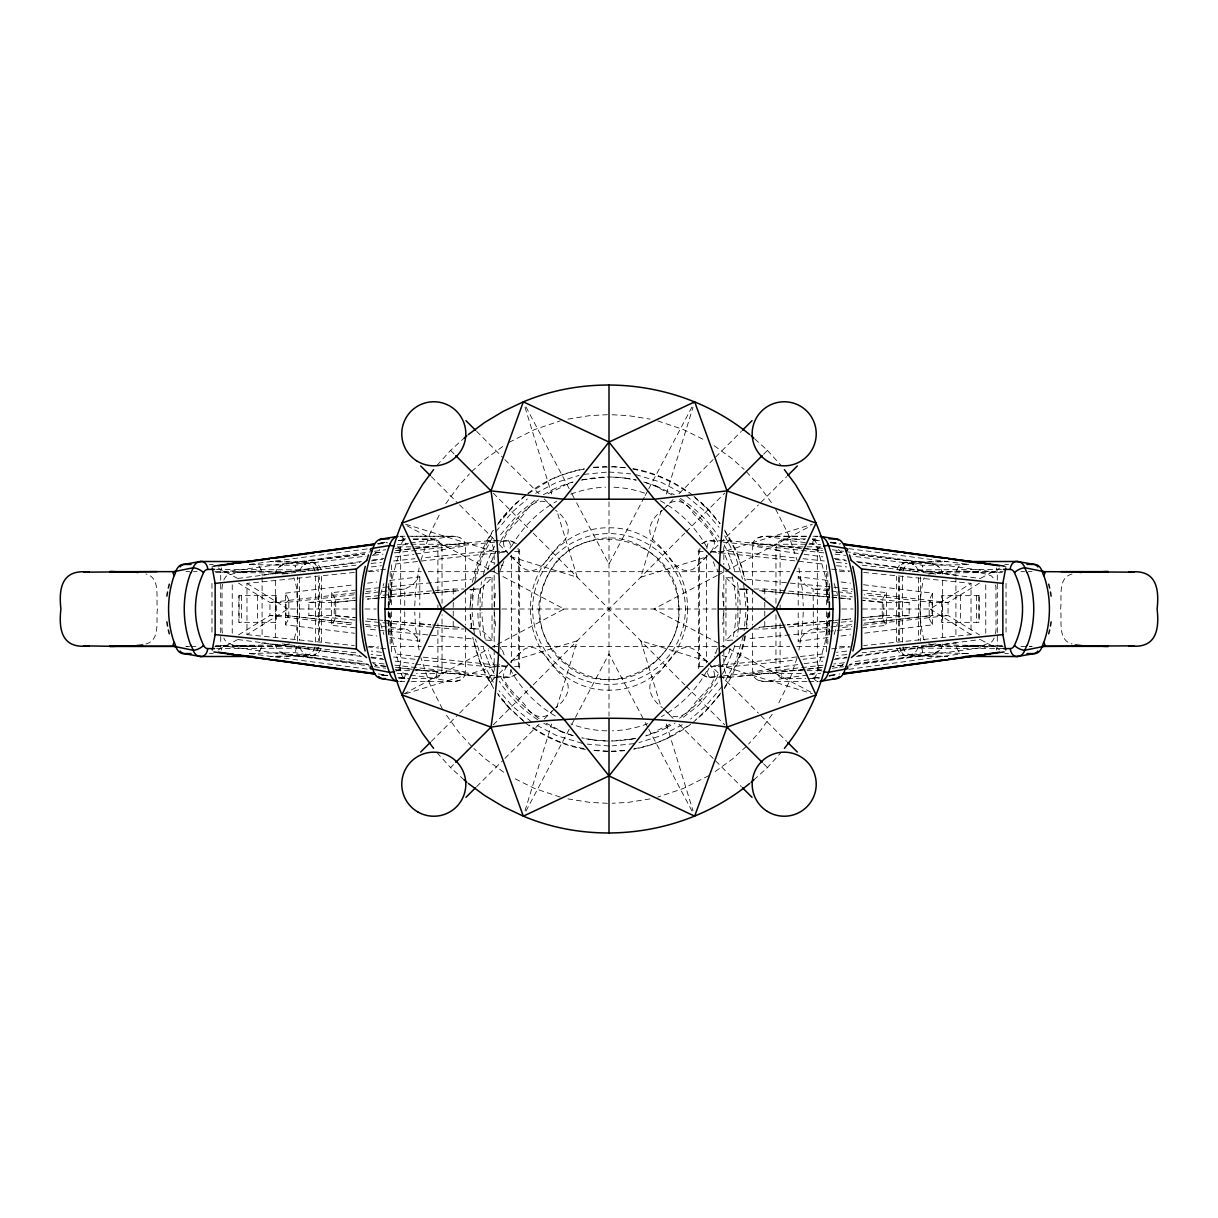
<?xml version="1.0" encoding="UTF-8"?>
<svg xmlns="http://www.w3.org/2000/svg" width="1218" height="1218" viewBox="0 0 1218 1218"><rect width="100%" height="100%" fill="white"/><g stroke="black" fill="none" stroke-linecap="round" stroke-linejoin="round"><path stroke-width="0.75" stroke-dasharray="5 3.75" d="M285.484 624.743L288.803 618.561L288.849 599.972L285.484 593.257L285.408 624.834L354.468 633.253M297.375 641.079L297.375 576.921M297.359 607.706L296.781 629.143L294.147 639.435A12.043 8.161 90 0 1 293.736 640.12M319.558 640.805L319.558 577.195M321.613 576.342L321.613 641.658M896.387 641.658L896.402 576.358M898.442 577.195L898.442 640.805M920.625 576.921L920.625 641.079M863.532 584.747L932.592 593.166L929.151 600.048L929.197 618.561L932.592 624.834L863.532 633.253M355.504 627.849A454.116 19.808 4.2 0 1 339.304 626.159L331.631 625.352A19.655 8.176 -36.4 0 0 332.392 624.408L335.757 617.587L335.711 599.88L332.407 593.592A19.655 8.191 36.3 0 0 331.646 592.648L339.289 591.841A454.116 19.808 -4.2 0 1 355.504 590.151M519.644 549.394L519.644 668.606M698.356 668.606L698.356 549.394M862.496 590.151A454.116 19.808 4.2 0 1 878.696 591.841L886.369 592.648A19.655 8.191 -36.3 0 0 885.577 593.592L882.289 599.88L882.243 617.526L885.593 624.408A19.655 8.176 36.4 0 0 886.384 625.352L878.711 626.159A454.116 19.808 -4.2 0 1 862.496 627.849M288.849 600.109L286.641 602.438L269.954 602.484L238.53 583.087M414.744 605.818L415.597 589.954L419.099 567.984M803.256 612.182L802.403 628.046L798.901 650.016M469.996 607.889L471.32 589.497M389.562 604.478L392.881 575.49L400.402 548.907A7.978 5.405 -90 0 1 405.35 544.263L409.096 544.248M828.438 613.507L825.119 642.48L817.659 668.926A7.993 5.42 -90 0 1 812.695 673.584L808.95 673.6M275.359 574.059C275.77 567.695 282.378 563.782 288.224 563.432L307.667 563.432A466.707 24.147 -5 0 1 365.887 556.169M388.968 634.928L388.968 583.072M470.468 605.102L470.787 598.617M471.99 609L473.878 587.259M745.858 612.365L744.122 630.741M829.032 634.928L829.032 583.072M942.641 644.048C942.321 649.94 935.744 654.294 929.913 654.553L849.54 664.373M747.197 619.536L747.563 606.488L746.071 588.446M929.167 617.815L931.42 615.562L948.046 615.516L979.47 634.913M335.742 600.779L334.234 602.423L334.234 615.577L335.742 617.282M478.141 599.393L478.704 593.425M882.258 617.282L883.766 615.577L883.766 602.423L882.258 600.779M746.649 628.716L748.096 606.503L746.695 589.695M295.517 651.569L296.72 645.54M922.422 566.751L922.589 565.791M222.589 584.305L222.194 586.589A37.21 25.228 90 0 0 222.057 587.685L222.011 630.01A37.895 25.685 -90 0 0 222.178 631.411L222.559 633.68M995.441 633.68L995.822 631.411A37.895 25.685 90 0 0 995.989 630.01L995.943 587.685A37.21 25.228 -90 0 0 995.806 586.589L995.41 584.305M436.151 676.751L437.429 670.676L414.744 670.676M436.044 677.299L435.892 678.061M472.493 582.204C475.812 563.858 482.861 546.212 492.955 530.53M745.462 636.024C742.066 654.782 734.652 672.701 724.329 688.672M474.624 582.265L482.419 556.565L493.275 535.722M743.376 635.735L735.581 661.435L724.725 682.278M420.91 560.25L429.512 534.656L440.794 511.895M797.09 657.75L788.488 683.344L777.206 706.105M380.579 594.445L383.853 583.529M834.147 634.471L837.421 623.555M525.004 810.731L551.693 723.934M556.702 707.658L577.271 640.759L510.403 661.404M661.298 510.342L640.729 577.241L707.597 556.596M666.307 494.066L692.996 407.269M321.141 648.57L318.294 653.32L313.133 655.71L270.183 656.38L311.458 655.726A7.887 5.527 -90 0 0 317.868 647.991A2.588 1.751 90 0 0 319.146 647.032M896.859 569.43L899.706 564.68L904.867 562.29L947.711 561.62L906.542 562.274A7.887 5.527 -90 0 0 900.132 570.009A2.588 1.751 90 0 0 898.854 570.968M502.943 565.061L502.745 565.594A10.673 0.883 20.2 0 0 501.009 565.015M491.037 561.254L490.793 561.909A10.673 0.883 20.2 0 1 496.426 563.416M223.853 579.966L224.142 579.296A12.119 8.222 -90 0 1 226.441 576.023C245.747 568.41 269.163 571.014 289.427 574.135M994.177 638.019L993.553 639.298A12.013 8.145 -90 0 1 991.589 641.932L983.611 645.281L961.063 646.332M644.322 497.203L609 564.117L575.444 500.537M645.205 495.528L647.854 490.504M648.737 488.829L693.788 403.523M525.978 811.127L571.029 725.821M571.912 724.147L574.561 719.122M575.444 717.463L609 653.883L644.322 720.797M706.562 671.438C695.98 690.21 680.299 706.196 661.404 716.641M511.636 546.227C522.248 527.592 537.823 511.697 556.641 501.329M717.478 676.827C708.023 693.118 695.052 707.369 679.598 718.163M500.735 540.807C510.22 524.638 523.131 510.479 538.508 499.761M724.573 687.348L729.125 679.903M489.027 537.838L493.625 530.363M445.758 503.75L458.821 485.754L469.432 473.924M772.242 714.25L759.179 732.246L748.568 744.076M389.943 580.423L419.799 576.784L412.278 585.325L404.787 589.025L404.726 609.944M828.057 637.577L798.201 641.216L804.261 633.954L810.777 629.523L829.336 628.975M496.046 531.505L512.108 512.108L527.379 498.954M721.954 686.495L705.892 705.892L690.621 719.046M692.113 723.157L704.095 712.987L720.28 694.351M497.964 523.344L514.285 504.648L526.374 494.462M720.614 693.088L710.87 705.374L695.798 719.823M497.614 524.608L514.788 504.77L526.831 494.63M717.676 682.917L698.69 705.252L680.695 719.381M500.522 534.809L519.66 512.413L537.823 498.269M507.327 665.957C494.554 681.258 518.685 695.234 526.298 706.897C532.099 716.565 544.553 721.147 551.952 711.114M710.673 552.043C723.446 536.742 699.315 522.766 691.702 511.103C685.901 501.435 673.447 496.853 666.048 506.886M506.749 512.413L500.004 520.497M485.708 577.971L492.042 577.423L487.276 582.524A13.124 2.649 -46.6 0 1 479.999 588.781M732.292 640.029L725.958 640.577L730.83 635.37A13.124 2.634 -46.5 0 1 737.956 629.295M437.018 465.337L450.569 450.401L464.165 438.099M753.835 779.901L767.431 767.599L780.982 752.663M510.509 662.348L522.309 650.899A100.576 69.487 53.1 0 1 524.867 648.874C541.157 641.125 550.734 666.155 561.3 674.802C574.424 685.049 566.735 699.969 555.545 707.719M707.491 555.652L695.691 567.101A100.576 69.487 53.1 0 1 693.133 569.126C676.843 576.875 667.266 551.845 656.7 543.198C643.576 532.951 651.265 518.031 662.455 510.281M431.37 741.336L457.131 715.575M459.597 713.109L497.766 674.955M499.076 673.63L509.626 663.094M510.936 661.77L520.588 652.391M663.353 509.368L673.767 498.938M678.974 493.732L713.109 459.597M715.575 457.131L741.336 431.37M464.165 779.901L450.569 767.599L454.481 763.686M493.26 724.877L531.931 686.16M533.271 684.821L684.729 533.179M686.069 531.84L724.74 493.123M763.519 454.314L767.431 450.401L753.835 438.099M476.664 786.63L502.425 760.869M504.891 758.403L539.026 724.268M544.233 719.062L554.647 708.632M707.064 556.23L697.412 565.609M708.374 554.906L718.924 544.37M720.234 543.045L758.403 504.891M760.869 502.425L786.63 476.664M471.625 471.625L485.754 458.821L503.75 445.758M746.375 746.375L732.246 759.179L714.25 772.242M372.434 555.621L379.742 549.562M839.72 667.22L845.566 662.379M278.45 567.603L281.967 565.137L288.224 563.432M939.55 650.397L931.998 654.249M690.728 724.223C674.041 736.86 654.294 745.477 633.695 749.192M527.775 493.397C544.355 480.927 563.949 472.493 584.351 468.808M528.231 493.579L549.09 480.76M701.614 543.593L707.962 540.792L729.871 540.807A503.826 26.065 5 0 1 822.866 550.612M516.386 674.407L510.037 677.208L488.129 677.193A503.826 26.065 5 0 1 395.134 667.388M687.5 726.156L669.58 736.905M535.722 493.275L556.565 482.419L579.007 475.431M682.278 724.725L661.435 735.581L638.993 742.569M354.316 572.43L246.98 583.376L246.98 634.624L287.935 609L355.549 609M862.451 609L930.065 609L971.02 583.376L971.02 634.624L863.684 645.57M238.53 634.913L269.954 615.516L286.58 615.562L288.833 617.815M979.47 583.087L948.046 602.484L931.42 602.438L929.167 600.322M509.124 442.362L534.656 429.512L560.25 420.91M708.876 775.638L683.344 788.488L657.75 797.09M670.067 724.238L654.751 731.683M547.978 493.716L563.934 486.043M666.474 727.618L675.168 722.929M218.068 649.986L237.343 639.739M543.395 494.736L552.165 490.078M980.657 578.261L999.932 568.014M403.615 694.016L488.875 648.844M490.549 647.961L495.559 645.312M497.233 644.429L564.117 609L500.583 575.353M717.417 575.353L653.883 609L720.767 644.429M719.092 574.47L724.101 571.805M725.776 570.922L811.036 525.75M806.057 536.301L766.472 536.301C760.702 535.555 753.166 538.904 752.739 544.248L807.032 544.248M412.232 678.609L435.739 678.609L451.436 681.532C456.902 682.141 464.347 679.811 465.276 673.6L416.556 673.6M145.916 644.002C160.867 640.135 155.782 620.038 157.396 608.985C155.797 597.931 160.913 577.834 145.962 573.967M1072.038 573.967C1057.087 577.834 1062.203 597.931 1060.604 608.985C1062.218 620.038 1057.133 640.135 1072.084 644.002M757.992 537.747L764.386 536.255L810.686 536.255M289.397 643.774L282.546 645.494L272.01 646.179L214.825 646.332M928.573 574.135C948.837 571.014 972.253 568.41 991.559 576.038A12.119 8.222 90 0 1 993.858 579.296L994.147 579.966M460.008 680.146L453.538 681.608L411.014 681.593M718.453 553.246L812.436 524.212M405.564 693.788L499.547 664.754M567.984 419.099L589.954 415.597L607.417 414.699M650.016 798.901L628.046 802.403L612.182 803.256M313.133 655.71L314.96 655.36M903.04 562.64L904.867 562.29M584.061 469.158L580.879 469.767A135.655 132.899 2.1 0 0 556.154 477.38A134.741 132.564 5.6 0 0 549.014 480.608M633.999 748.842L637.181 748.233A134.954 132.244 2.3 0 0 661.876 740.62A134.68 132.518 5.7 0 0 669.656 737.042M582.311 479.816L606.701 477.06M410.968 544.248L465.261 544.248C464.286 538.112 456.978 535.768 451.528 536.301L435.831 538.889L412.4 538.889M583.94 474.365L607.325 472.066M634.06 743.635L612.365 745.858M812.36 678.35L819.836 677.269M829.169 675.929L836.644 674.848M379.529 543.258L386.989 542.223M398.179 540.67L405.64 539.65M379.849 543.228L387.339 542.193M398.591 540.64L406.096 539.62A8.039 5.451 90 0 0 400.676 547.689L400.661 606.168M249.462 564.406L369.191 548.648M397.312 544.781L408.563 543.228M410.436 542.969L434.811 539.62A10.718 7.278 -90 0 1 442.027 550.384L442.043 603.321M221.661 650.092A8.039 5.451 90 0 1 220.717 645.51L220.702 572.49L372.541 551.571M374.413 551.312L385.664 549.76M395.043 548.465L400.661 547.689M361.442 561.498L262.083 575.185A10.718 7.278 -90 0 0 254.851 564.376M372.693 559.945L383.929 558.392M395.18 556.839L413.922 554.266M415.81 554.007L442.043 550.384M775.957 614.679L775.957 667.616L802.19 663.993M804.078 663.734L822.82 661.161M834.071 659.608L847.195 657.796M856.558 656.502L955.917 642.815A10.718 7.278 90 0 0 963.149 653.624L968.538 653.594M819.44 677.345L811.904 678.38A8.039 5.451 -90 0 0 817.324 670.311L822.957 669.535M832.336 668.24L843.587 666.688M845.459 666.429L997.298 645.51L997.298 572.49A8.039 5.451 -90 0 0 996.339 567.908M807.564 675.031L783.189 678.38A10.718 7.278 -90 0 1 775.973 667.616M809.437 674.772L820.688 673.219M848.809 669.352L963.149 653.594M828.864 676.051L836.401 675.016M629.706 739.296L611.375 740.94M377.23 543.822L386.624 542.543M378.25 544.065L387.644 542.786M830.356 675.214L839.75 673.935M829.504 675.716L835.137 674.955M237.891 578.459L360.102 562.381M371.383 560.889L382.665 559.412M835.335 658.588L846.617 657.111M857.898 655.619L980.109 639.541M293.02 562.807L364.7 554.068A503.826 26.065 -5 0 0 288.27 563.432M285.408 593.166L354.468 584.747M367.531 583.148L376.864 582.021M841.136 635.979L850.469 634.852M375.174 552.865L381.889 552.089M354.743 592.877L269.954 602.484L269.954 615.516L354.743 625.123M366.055 591.583L375.479 590.517M353.844 594.795L286.017 602.484L286.017 615.516L347.922 622.565M365.156 593.516L380.229 591.796M382.102 591.583L404.726 589.025L388.664 589.025M835.898 626.417L813.274 628.975L813.274 611.847M837.771 626.204L852.844 624.484M864.156 623.205L931.983 615.516L931.983 602.484L864.156 594.795M870.078 622.565L931.983 615.516M842.521 627.483L851.945 626.417M863.257 625.123L948.046 615.516L948.046 602.484L863.257 592.877M842.826 665.135L832.716 666.292M395.5 550.566L414.577 548.465M808.676 668.971L822.5 667.434M416.328 548.283L466.311 543.015M805.174 669.337L737.088 676.477M367.501 571.09L378.798 569.933M380.686 569.735L386.334 569.156M333.93 602.468L355.382 600.276A464.697 19.808 -4.1 0 0 333.686 602.484L308.854 602.484L308.854 615.516A513.783 21.909 4.1 0 0 354.895 620.084M884.07 615.532L862.618 617.724A464.697 19.808 -4.1 0 0 884.314 615.516L909.146 615.516L909.146 602.484A513.783 21.909 4.1 0 0 863.105 597.916M831.666 648.844L837.314 648.265M839.202 648.067L850.499 646.91M723.37 675.838L750.425 673.097A470.513 24.345 -5 0 0 823.124 665.195M702.664 674.498A10.673 9.165 89.9 0 0 709.729 677.193L721.665 676.005M379.635 597.901L367.349 599.089A464.697 19.808 -4.1 0 1 459.14 590.684L436.288 592.679M381.386 597.734L384.903 597.399M834.848 620.434L840.115 619.916M388.496 597.064L434.415 592.846M833.097 620.601L787.33 624.819A464.697 19.808 -4.1 0 0 836.644 620.266M593.653 467.666L613.172 466.844L626.326 467.91M624.408 750.334L611.497 751.201M785.458 624.986L758.875 627.331A464.697 19.808 -4.1 0 0 781.728 625.321M469.798 589.771L478.857 589.01M739.143 628.99L748.202 628.229M929.776 654.568L910.333 654.568L876.808 658.831A470.513 24.345 -5 0 1 853.102 661.709M593.547 467.286L606.564 466.403M611.512 751.582L624.514 750.714M928.451 573.115L1002.323 572.369M289.549 644.885L215.677 645.631M900.178 570.009L1001.607 569.415M317.822 647.991L214.657 648.585M968.63 564.589L922.696 565.319L906.542 562.274A10.444 6.394 -82.6 0 0 899.691 570.785M249.37 653.411L295.304 652.681L311.458 655.726A10.444 6.394 -82.6 0 0 318.309 647.215M720.051 540.792C739.296 538.326 721.909 540.822 723.842 550.673A513.829 26.035 4.9 0 1 795.887 557.951M1004.789 564.436L1008.489 564.421M209.511 653.579L213.211 653.564M497.949 677.208C478.369 680.999 496.442 676.02 494.158 667.327A513.829 26.035 4.9 0 1 422.113 660.049M399.9 536.255L405.457 536.255L402.047 536.301M407.314 536.255L453.614 536.255L460.008 537.747M818.1 536.255L812.543 536.255L815.953 536.301M411.943 536.301L451.528 536.301M402.351 538.889L405.701 538.889M805.6 538.889L782.169 538.889L766.472 536.301M812.299 538.889L815.649 538.889M413.267 539.62L434.811 539.62M775.957 603.321L775.957 550.384A10.718 7.278 90 0 1 783.189 539.574L804.733 539.62M808.904 544.248L812.65 544.248A7.978 5.405 -90 0 1 817.582 548.922L825.119 575.49L828.438 604.478M411.045 546.836L395.941 546.836A8.008 2.512 17.7 0 1 400.402 548.907M414.82 546.836L437.46 546.836M780.54 546.836L803.18 546.836M806.955 546.836L822.059 546.836A8.008 2.512 -17.7 0 0 817.598 548.907M499.776 551.419L494.188 551.419L494.188 564.634M501.633 551.419L507.206 551.419M514.635 551.419L519.873 551.419M698.127 551.419L703.365 551.419M710.794 551.419L716.367 551.419M718.224 551.419L723.812 551.419L723.812 564.634M942.641 574.059C942.23 567.695 935.622 563.782 929.776 563.432L910.333 563.432A466.707 24.147 5 0 0 852.113 556.169M848.809 548.648L968.538 564.406M211.962 566.294L214.855 566.294M1003.145 566.294L1006.038 566.294M216.393 569.415L317.822 570.009A2.588 1.751 -90 0 1 319.146 570.968M185.912 571.623L189.658 571.668M193.418 571.668L197.072 571.668M214.855 571.607L305.566 571.668M368.963 571.668L378.372 571.668M391.526 571.668L421.245 571.684M428.294 571.684L483.805 571.684M489.392 571.684L728.608 571.684M734.195 571.684L789.706 571.684M796.755 571.684L826.474 571.668M839.628 571.668L849.037 571.668M912.434 571.668L1003.145 571.607M1020.928 571.668L1024.582 571.668M1028.342 571.668L1032.088 571.623M365.537 596.896A513.783 21.909 -4.1 0 1 453.233 589.025L464.058 589.025M473.102 589.025L478.522 589.025A464.697 19.808 -4.1 0 0 468.793 589.847M744.898 589.025L739.478 589.025A464.697 19.808 4.1 0 1 749.207 589.847M753.942 589.025L764.767 589.025A513.783 21.909 4.1 0 1 852.463 596.896M829.336 589.025L813.213 589.025L835.898 591.583M909.146 602.484L884.329 602.484A464.697 19.808 4.1 0 0 862.649 600.276L884.07 602.468M364.943 609L376.21 609M501.831 609L716.169 609M841.79 609L853.057 609M308.854 615.516L333.671 615.516A464.697 19.808 4.1 0 0 355.351 617.724L333.93 615.532M388.664 628.975L407.223 629.523L413.739 633.954L419.799 641.216L389.943 637.577M365.537 621.104A513.783 21.909 4.1 0 0 453.233 628.975L464.058 628.975M473.102 628.975L478.522 628.975A464.697 19.808 4.1 0 1 468.793 628.153M744.898 628.975L739.478 628.975A464.697 19.808 -4.1 0 0 749.207 628.153M753.942 628.975L764.767 628.975A513.783 21.909 -4.1 0 0 852.463 621.104M1003.175 646.332L945.99 646.179L935.454 645.494L928.603 643.774M189.627 646.377L185.867 646.377L197.027 646.393M215.297 646.393L305.535 646.393M368.947 646.393L378.341 646.393M391.511 646.393L421.23 646.393M428.264 646.408L483.79 646.408M493.062 646.408L724.938 646.408M734.21 646.408L789.736 646.408M796.77 646.393L826.489 646.393M839.659 646.393L849.053 646.393M912.465 646.393L1002.703 646.393M1020.973 646.393L1032.133 646.347L1028.373 646.377M1003.343 648.585L900.178 647.991A2.588 1.751 -90 0 1 898.854 647.032M249.462 653.594L369.191 669.352M275.359 644.048C275.679 649.94 282.256 654.294 288.087 654.553L307.667 654.568L341.192 658.831A470.513 24.345 5 0 0 364.898 661.709M499.776 666.581L494.188 666.581L494.188 649.59M501.633 666.581L507.206 666.581M514.635 666.581L519.873 666.581M698.127 666.581L703.365 666.581M710.794 666.581L716.367 666.581M718.224 666.581L723.812 666.581L723.812 649.59M395.835 670.676L410.968 670.676M803.256 670.676L780.571 670.676L781.423 674.513M807.032 670.676L822.165 670.676M389.562 613.507L392.881 642.48L400.341 668.926A7.993 5.42 90 0 0 405.305 673.584L409.05 673.6M801.444 673.6L752.724 673.6C753.668 679.811 761.083 682.126 766.564 681.532L782.26 678.609L805.768 678.609M398.804 678.609L408.883 678.609M809.117 678.609L819.196 678.609M399.763 681.593L409.141 681.593M806.986 681.593L764.462 681.608L757.992 680.146M808.859 681.593L818.237 681.593M209.511 564.421L213.211 564.436M215.677 572.369L289.549 573.115M1002.323 645.631L928.451 644.885M259.312 646.332C248.457 645.479 236.003 648.22 226.411 641.932A12.013 8.145 90 0 1 224.432 639.313L223.823 638.019M1004.789 653.564L1008.489 653.579M497.949 540.792L488.129 540.807A503.826 26.065 -5 0 0 395.134 550.612M720.051 677.208L729.871 677.193A503.826 26.065 -5 0 0 822.866 667.388M608.239 751.186L592.024 750.136M249.37 564.589L295.304 565.319L311.458 562.274A7.887 5.527 90 0 1 317.868 570.009M968.63 653.411L922.696 652.681L906.542 655.726A7.887 5.527 90 0 1 900.132 647.991M612.182 414.744L628.046 415.597L650.016 419.099M607.417 803.301L589.954 802.403L567.984 798.901M612.258 466.585L625.489 467.575M607.767 751.476L592.846 750.471M609 471.99L630.741 473.878M609 746.01L587.259 744.122M612.959 477.106L625.428 478.095M605.194 740.894L592.892 739.935M288.087 654.553L368.46 664.373M725.958 610.857L725.958 577.423L732.292 577.971M739.143 589.01L748.202 589.771M469.798 628.229L478.857 628.99M485.708 640.029L492.042 640.577L492.042 612.715M781.712 592.679L758.875 590.669A464.697 19.808 4.1 0 1 850.651 599.089L838.365 597.901M783.585 592.846L829.504 597.064M432.542 624.986L459.125 627.331A464.697 19.808 4.1 0 1 436.272 625.321M384.903 620.601L430.67 624.819A464.697 19.808 4.1 0 1 381.356 620.266M833.097 597.399L836.614 597.734M377.884 619.916L383.152 620.434M496.335 676.005L508.271 677.193A10.673 9.165 -89.9 0 0 515.336 674.498M494.63 675.838L467.575 673.097A470.513 24.345 5 0 1 394.876 665.195M831.666 569.156L837.314 569.735M839.202 569.933L850.499 571.09M863.684 572.43L971.02 583.376M246.98 634.624L354.316 645.57M367.501 646.91L378.798 648.067M380.686 648.265L386.334 648.844M480.912 676.477L412.826 669.337M751.689 543.015L801.672 548.283M803.423 548.465L822.5 550.566M395.5 667.434L409.324 668.971M385.284 666.292L375.174 665.135M836.111 552.089L842.826 552.865M842.521 590.517L851.945 591.583M837.771 591.796L852.844 593.516M286.017 615.516L353.844 623.205M365.156 624.484L380.229 626.204M382.102 626.417L404.726 628.975L404.726 611.847M366.055 626.417L375.479 627.483M798.201 605.209L798.201 576.784L828.057 580.423M841.136 582.021L850.469 583.148M367.531 634.852L376.864 635.979M924.98 562.807L853.3 554.068A503.826 26.065 5 0 1 929.73 563.432M835.335 559.412L846.617 560.889M857.898 562.381L980.109 578.459M237.891 639.541L360.102 655.619M371.383 657.111L382.665 658.588M831.376 542.543L840.77 543.822M830.356 542.786L839.75 544.065M378.25 673.935L387.644 675.214M382.863 674.955L388.496 675.716M819.41 540.64L811.904 539.62A8.039 5.451 -90 0 1 817.324 547.689L817.339 606.168M830.661 542.193L838.151 543.228M783.189 539.62L807.564 542.969M809.437 543.228L820.688 544.781M817.339 547.689L822.957 548.465M832.336 549.76L843.587 551.312M845.459 551.571L997.298 572.49M929.776 563.432L936.033 565.137L939.55 567.603M775.957 550.384L802.19 554.007M804.078 554.266L822.82 556.839M834.071 558.392L845.307 559.945M856.558 561.498L955.917 575.185A10.718 7.278 90 0 1 963.149 564.376M361.442 656.502L262.083 642.815A10.718 7.278 -90 0 1 254.851 653.624M370.805 657.796L383.929 659.608M395.18 661.161L413.922 663.734M415.81 663.993L442.043 667.616L442.043 614.679M220.702 645.51L372.541 666.429M374.413 666.688L385.664 668.24M395.043 669.535L400.661 670.311A8.039 5.451 -90 0 0 406.096 678.411L398.56 677.345M397.312 673.219L408.563 674.772M410.436 675.031L434.811 678.38A10.718 7.278 90 0 0 442.027 667.616M381.599 675.016L389.136 676.051M812.36 539.65L819.821 540.67M831.011 542.223L838.471 543.258M321.141 569.43L318.294 564.68L313.133 562.29L270.289 561.62L311.458 562.274A10.444 6.394 82.6 0 1 318.309 570.785M896.859 648.57L899.706 653.32L904.867 655.71L947.817 656.38L906.542 655.726A10.444 6.394 82.6 0 1 899.691 647.215M381.356 674.848L388.831 675.929M398.164 677.269L405.64 678.35M903.04 655.36L904.867 655.71M313.133 562.29L314.96 562.64M286.002 654.249L278.45 650.397M585.416 749.512C563.767 745.599 543.152 736.525 525.704 723.127M633.01 468.565C654.584 472.538 675.092 481.643 692.463 495.01M635.735 474.624L661.435 482.419L682.278 493.275M582.265 743.376L556.565 735.581L535.722 724.725M657.75 420.91L683.344 429.512L706.105 440.794M560.25 797.09L534.656 788.488L511.895 777.206M405.564 524.212L499.547 553.246M510.403 556.596L577.271 577.241L556.702 510.342M707.597 661.404L640.729 640.759L661.298 707.658M718.453 664.754L812.436 693.788M563.036 732.566L543.791 723.34M655.665 485.693L674.3 494.721M560.554 742.219L545.116 735.185L529.236 725.121M658.192 476.071L672.945 482.861L688.901 493.001M659.806 488.494L672.153 495.026M558.225 729.506L546.425 723.325M722.441 645.312L727.451 647.961M729.125 648.844L811.036 692.25M406.964 525.75L492.224 570.922M493.899 571.805L498.908 574.47M980.657 639.739L999.932 649.986M218.068 568.014L237.343 578.261M660.384 500.811C680.314 511.56 696.742 528.46 707.506 548.328M555.408 716.001C536.544 705.207 520.969 688.931 510.601 669.87M930.065 609L971.02 634.624M246.98 583.376L287.935 609M714.25 445.758L732.246 458.821L744.076 469.432M503.75 772.242L485.754 759.179L473.924 748.568M680.39 498.421C695.706 508.485 709.028 521.685 718.909 537.138M537.717 719.671C522.492 709.683 509.215 696.574 499.35 681.258M539.087 718.635C522.811 707.414 509.231 692.357 499.578 675.122M686.495 496.046L705.892 512.108L719.046 527.379M531.505 721.954L512.108 705.892L498.954 690.621M679.416 499.73C695.539 510.951 708.983 525.948 718.544 543.091M701.614 674.407L707.962 677.208L729.871 677.193L725.958 674.742L723.842 667.327A513.829 26.035 -4.9 0 0 795.887 660.049M516.386 543.593L510.037 540.792L488.129 540.807L492.042 543.258L494.158 550.673A513.829 26.035 -4.9 0 0 422.113 557.951M838.258 549.562L845.566 555.621M372.434 662.379L378.28 667.22M523.283 720.538L509.429 707.841L497.538 693.27M694.899 497.614L708.8 510.418L719.61 523.588M524.258 721.909L508.926 707.932L497.979 694.641M693.925 496.228L709.302 510.327L720.295 523.725M707.064 661.77L695.691 650.899A100.576 69.487 -53.1 0 0 693.133 648.874C676.843 641.125 667.266 666.155 656.7 674.802C643.576 685.049 651.265 699.969 662.455 707.719M510.936 556.23L522.309 567.101A100.576 69.487 -53.1 0 0 524.867 569.126C541.157 576.875 550.734 551.845 561.3 543.198C574.424 532.951 566.735 518.031 555.545 510.281M551.952 506.886C543.837 495.833 530.804 502.867 524.791 512.732C517.406 523.831 494.706 537.519 507.327 552.043M666.048 711.114C674.163 722.167 687.196 715.133 693.209 705.268C700.594 694.169 723.294 680.481 710.673 665.957M697.412 652.391L707.491 662.348M520.588 565.609L510.509 555.652M709.5 510.54L701.401 502.547M476.664 431.37L502.425 457.131M504.891 459.597L539.026 493.732M544.233 498.938L554.647 509.368M708.374 663.094L718.924 673.63M720.234 674.955L758.403 713.109M760.869 715.575L786.63 741.336M431.37 476.664L457.131 502.425M459.597 504.891L497.766 543.045M499.076 544.37L509.626 554.906M663.353 708.632L673.767 719.062M678.974 724.268L713.109 758.403M715.575 760.869L741.336 786.63M450.569 450.401L454.481 454.314M493.26 493.123L531.931 531.84M533.271 533.179L684.729 684.821M686.069 686.16L724.74 724.877M763.519 763.686L767.431 767.599M746.375 471.625L759.179 485.754L772.242 503.75M471.625 746.375L458.821 732.246L445.758 714.25M767.431 450.401L780.982 465.337M437.018 752.663L450.569 767.599M725.958 577.423L730.83 582.63A13.124 2.649 46.6 0 0 738.001 588.781M492.042 640.577L487.276 635.476A13.124 2.634 46.5 0 0 480.044 629.295M508.926 707.932L501.511 699.391M798.201 576.784L805.722 585.325L813.137 589.025L813.274 609.944M724.725 535.722L735.581 556.565L742.569 579.007M493.275 682.278L482.419 661.435L475.431 638.993M489.316 680.649L493.29 687.043M493.625 688.49L480.181 662.744L472.751 637.623M724.984 531.383L728.973 537.838M724.649 529.937L737.849 555.317L745.264 580.438M775.638 509.124L788.488 534.656L797.09 560.25M442.362 708.876L429.512 683.344L420.91 657.75M525.978 406.873L571.029 492.179M571.912 493.853L574.561 498.878M645.205 722.472L647.854 727.496M648.737 729.171L692.022 811.127M666.307 723.934L692.996 810.731M525.004 407.269L551.693 494.066M834.147 583.529L837.421 594.445M380.579 623.555L383.853 634.471M921.28 645.54L921.737 647.671M798.901 567.984L802.403 589.954L803.256 605.818M419.099 650.016L415.597 628.046L414.744 612.182M782.108 678.061L781.667 675.746M921.95 648.798L922.391 651.051M480.516 635.583L478.065 617.48A126.017 121.587 90 0 1 477.867 611.39M922.589 652.163L922.452 651.402M737.499 582.478L739.935 600.596A126.033 121.663 90 0 1 739.798 618.729M295.441 565.959L295.578 566.796M471.305 628.366L469.904 611.573M743.635 583.94L745.934 607.325M474.365 634.06L472.142 612.365M471.716 628.001L470.437 611.588M297.359 606.442L296.69 587.868L294.177 578.474A12.013 8.145 -90 0 0 293.766 577.789M1006.038 583.376L1006.038 634.624M985.758 584.792L985.758 633.208M978.907 595.663L978.907 622.337M976.501 595.663L976.501 622.337M960.56 595.663L960.56 622.337M955.917 577.058L955.917 637.181M942.656 580.621L942.656 637.379M942.382 595.663L942.382 622.337M932.592 593.166L932.592 624.834M918.57 577.834L918.57 640.166M902.477 575.947L902.477 642.053M899.402 577.332L899.402 640.668M886.369 592.648L886.369 625.352M829.778 602.484L829.778 609.929M829.778 611.786L829.778 615.516M829.504 583.635L829.504 609.944M829.504 611.817L829.504 634.365M827.814 571.531L827.814 605.255M827.814 612.745L827.814 646.469M826.611 564.832L826.611 609.944M826.611 611.817L826.611 653.168M817.339 608.056L817.339 670.311M798.201 612.791L798.201 641.216M780.099 593.668L780.099 550.49L752.633 545.969L752.633 587.35M780.099 604.935L780.099 610.568M780.099 623.707L780.099 666.87L752.633 672.016L752.633 626.859M764.767 589.025L764.767 600.444M764.767 602.347L764.767 619.46M764.767 621.363L764.767 628.975M752.633 589.238L752.633 624.986M737.88 588.583L737.88 610.857M737.88 612.715L737.88 629.417M725.958 612.715L725.958 640.577M723.812 566.522L723.812 647.702M706.501 555.195L706.501 662.805M609 501.831L609 716.169M511.499 555.195L511.499 662.805M494.188 566.522L494.188 647.702M492.042 577.423L492.042 610.857M480.12 588.583L480.12 610.857M480.12 612.715L480.12 629.417M465.367 587.35L465.367 545.969L437.901 550.49L437.901 593.668M465.367 589.238L465.367 624.986M465.367 626.859L465.367 672.016L437.901 666.87L437.901 623.707M453.233 589.025L453.233 600.444M453.233 602.347L453.233 619.46M453.233 621.363L453.233 628.975M437.901 604.935L437.901 610.568M419.799 576.784L419.799 605.209M419.799 612.791L419.799 641.216M400.661 608.056L400.661 670.311M391.389 564.832L391.389 609.944M391.389 611.817L391.389 653.168M390.186 571.531L390.186 605.255M390.186 612.745L390.186 646.469M388.496 583.635L388.496 609.944M388.496 611.817L388.496 634.365M388.222 602.484L388.222 609.929M388.222 611.786L388.222 615.516M331.631 592.648L331.631 625.352M318.598 577.332L318.598 640.668M315.523 575.947L315.523 642.053M299.43 577.834L299.43 640.166M275.618 595.663L275.618 622.337M275.344 580.621L275.344 637.379M262.083 577.058L262.083 637.181M257.44 595.663L257.44 622.337M241.499 595.663L241.499 622.337M239.093 595.663L239.093 622.337M232.242 584.792L232.242 633.208M211.962 583.376L211.962 634.624M924.264 640.12A12.043 8.161 -90 0 1 923.853 639.435C918.89 620.008 918.874 597.916 923.823 578.474A12.013 8.145 -90 0 1 924.234 577.789M308.854 602.484A513.783 21.909 -4.1 0 1 354.895 597.916M282.134 574.089A513.829 26.035 -4.9 0 1 355.839 565.198M371.109 563.477A513.829 26.035 -4.9 0 1 381.447 562.335M393.658 560.996A513.829 26.035 -4.9 0 1 414.927 558.712M414.927 659.288A513.829 26.035 4.9 0 1 393.658 657.004M381.447 655.665A513.829 26.035 4.9 0 1 371.109 654.523M355.839 652.802A513.829 26.035 4.9 0 1 282.134 643.911M501.572 541.462A466.707 24.147 -5 0 1 508.271 540.807A10.673 9.165 90 0 1 515.336 543.502M517.97 548.328A10.673 9.165 90 0 1 518.366 551.419L518.366 666.581A10.673 9.165 -89.9 0 1 517.97 669.672M373.622 555.256A466.707 24.147 -5 0 1 383.015 554.16M394.13 552.881A466.707 24.147 -5 0 1 494.873 542.132M315.036 571.105A10.673 6.897 82.5 0 0 307.667 563.432A10.673 9.15 90 0 0 299.567 572.216M508.271 540.807A10.673 2.284 84.4 0 1 511.149 548.557M375.266 552.85A503.826 26.065 -5 0 1 382.437 552.028M511.149 669.443A10.688 2.299 -84.3 0 1 508.271 677.193M384.157 663.962A470.513 24.345 5 0 1 373.576 662.729M315.036 646.895A10.688 6.912 -82.5 0 1 307.667 654.568A10.673 9.15 -89.9 0 1 299.567 645.784M386.045 666.383A503.826 26.065 5 0 1 375.266 665.15M368.171 664.343A503.826 26.065 5 0 1 288.27 654.568M506.46 666.063A455.456 24.116 5.1 0 1 395.241 653.929M381.462 652.3A455.456 24.116 5.1 0 1 371.307 651.067M371.307 566.933A455.456 24.116 -5.1 0 1 381.462 565.7M395.241 564.071A455.456 24.116 -5.1 0 1 506.46 551.937M365.461 589.131A454.116 19.808 -4.2 0 1 471.29 579.205M471.29 638.795A454.116 19.808 4.2 0 1 367.136 629.036M909.146 615.516A513.783 21.909 -4.1 0 1 863.105 620.084M803.073 558.712A513.829 26.035 4.9 0 1 824.342 560.996M836.553 562.335A513.829 26.035 4.9 0 1 846.891 563.477M862.161 565.198A513.829 26.035 4.9 0 1 935.866 574.089M935.866 643.911A513.829 26.035 -4.9 0 1 862.161 652.802M846.891 654.523A513.829 26.035 -4.9 0 1 836.553 655.665M824.342 657.004A513.829 26.035 -4.9 0 1 803.073 659.288M702.664 543.502A10.673 9.165 -90 0 1 709.729 540.807A466.707 24.147 5 0 1 716.428 541.462M700.03 548.328A10.673 9.165 -90 0 0 699.634 551.419L699.634 666.581A10.673 9.165 89.9 0 0 700.03 669.672M723.127 542.132A466.707 24.147 5 0 1 823.87 552.881M834.985 554.16A466.707 24.147 5 0 1 844.379 555.256M902.964 571.105A10.673 6.897 -82.5 0 1 910.333 563.432A10.673 9.15 -90 0 1 918.433 572.216M706.851 548.557A10.673 2.284 -84.4 0 1 709.729 540.807M835.563 552.028A503.826 26.065 5 0 1 842.734 552.85M709.729 677.193A10.688 2.299 84.3 0 1 706.851 669.443M844.424 662.729A470.513 24.345 -5 0 1 833.843 663.962M902.964 646.895A10.688 6.912 82.5 0 0 910.333 654.568A10.673 9.15 89.9 0 0 918.433 645.784M929.73 654.568A503.826 26.065 -5 0 1 849.829 664.343M842.734 665.15A503.826 26.065 -5 0 1 831.955 666.383M846.693 651.067A455.456 24.116 -5.1 0 1 836.538 652.3M822.759 653.929A455.456 24.116 -5.1 0 1 711.54 666.063M711.54 551.937A455.456 24.116 5.1 0 1 822.759 564.071M836.538 565.7A455.456 24.116 5.1 0 1 846.693 566.933M746.71 579.205A454.116 19.808 4.2 0 1 852.539 589.131M850.864 629.036A454.116 19.808 -4.2 0 1 746.71 638.795M220.717 572.49A8.039 5.451 90 0 1 221.661 567.908M435.953 540.457A11.723 1.355 74.6 0 1 436.333 541.066M405.305 673.6A8.008 5.892 90 0 1 400.372 681.501M400.494 536.362A8.008 5.892 -90 0 1 405.35 544.248M400.341 668.926A8.008 2.497 -17.6 0 1 395.926 671.072M294.969 566.72A11.449 2.756 71.2 0 1 295.639 567.04M922.361 567.04A11.449 2.756 -71.2 0 1 923.031 566.72M781.667 541.066A11.723 1.355 -74.6 0 1 782.047 540.457M817.628 681.501A8.008 5.892 -90 0 1 812.695 673.6M812.65 544.248A8.008 5.892 90 0 1 817.506 536.362M822.074 671.072A8.008 2.497 17.6 0 1 817.659 668.926M997.283 645.51A8.039 5.451 -90 0 1 996.339 650.092M726.217 656.456A137.36 134.33 88.7 0 1 721.954 666.657M718.224 674.056A137.36 134.33 88.7 0 1 716.884 676.477M726.963 656.746A10.673 0.898 20.5 0 1 721.345 655.223M715.895 653.259A10.673 0.898 20.5 0 1 715.057 652.939M729.871 568.288A133.249 130.25 -88.5 0 0 728.973 565.533A132.473 130.493 -82.6 0 0 723.111 551.054M732.201 576.677A133.249 130.25 -88.5 0 1 736.037 605.483M735.976 614.222A133.249 130.25 -88.5 0 1 732.444 640.211M730.161 648.646A133.249 130.25 -88.5 0 1 727.359 656.898M654.949 732.17A120.384 118.085 2 0 1 646.24 735.307M634.304 738.428A120.384 118.085 2 0 1 581.793 737.895M572.704 735.444A120.384 118.085 2 0 1 558.072 729.81M495.026 667.175A132.458 130.493 -82.5 0 1 489.316 653.107A133.28 130.341 -88.3 0 1 488.296 650.366M485.206 638.993A133.28 130.341 -88.3 0 1 481.932 612.669M481.902 606.762A133.28 130.341 -88.3 0 1 485.419 578.245M487.642 569.917A133.28 130.341 -88.3 0 1 490.382 561.742M716.945 568.973A125.317 122.363 88 0 1 717.752 571.516M722.335 592.405A125.317 122.363 88 0 1 723.401 605.757M723.37 613.811A125.317 122.363 88 0 1 722.548 624.545M717.432 648.128A125.317 122.363 88 0 1 715.712 653.183A128.195 126.489 77.8 0 1 714.311 656.761M708.952 668.393A128.195 126.489 77.8 0 1 707.125 671.757M713.246 561.65A123.764 120.826 -88 0 1 715.986 569.308M570.8 494.173A105.844 103.88 -3.1 0 1 605.666 487.17M613.979 487.215A105.844 103.88 -3.1 0 1 647.154 494.051M502.471 564.893A123.627 121.998 77.9 0 1 503.871 561.224M509.977 548.267A123.627 121.998 77.9 0 1 511.24 545.984M501.207 649.651A125.347 122.47 87.7 0 1 500.37 647.078M495.65 625.93A125.347 122.47 87.7 0 1 494.538 612.38M494.493 606.945A125.347 122.47 87.7 0 1 495.696 591.065M500.324 570.405A125.347 122.47 87.7 0 1 502.014 565.396M491.539 561.452A132.655 130.082 86.9 0 1 495.924 551.038M499.761 543.502A132.655 130.082 86.9 0 1 501.146 541.051M563.751 485.601A120.415 118.07 1.9 0 1 572.353 482.556M581.184 480.166A120.415 118.07 1.9 0 1 636.253 480.12A128.986 125.408 -0.5 0 0 625.397 478.339M645.342 482.572A120.415 118.07 1.9 0 1 659.958 488.19M504.161 654.903A123.749 120.871 -87.9 0 1 502.181 649.316M647.793 723.614A105.829 103.85 -3 0 1 612.471 730.815M606.914 730.846A105.829 103.85 -3 0 1 570.892 723.934M738.534 657.4A146.845 143.526 88.2 0 1 728.577 679.583M746.893 619.505A142.613 138.547 89.8 0 1 745.858 629.219M744.807 635.629A142.613 138.547 89.8 0 1 738.93 657.553M584.031 748.644A134.589 131.27 -0.5 0 1 560.63 742.021M488.966 680.847A142.43 140.527 -79.1 0 1 480.41 663.079M480.531 663.018A144.272 141.105 -87.8 0 1 473.01 637.806M471.929 598.708A142.673 138.639 89.7 0 1 472.919 589.101M474.883 578.017A142.673 138.639 89.7 0 1 489.819 538.31M632.797 469.143A134.361 131.072 -0.5 0 1 658.116 476.253M729.323 537.64A142.354 140.435 -79.3 0 1 737.636 554.982M737.469 555.058A144.363 141.166 -87.9 0 1 744.974 580.27M731.653 653.761A135.107 131.742 88.2 0 1 722.274 674.3M739.539 618.714A129.793 125.713 89.8 0 1 736.997 636.572M734.819 645.327A129.793 125.713 89.8 0 1 732.048 653.914M666.551 727.77A128.636 126.291 5.6 0 1 659.182 731.104A129.23 126.291 2.2 0 1 644.733 736.22M635.796 738.428A129.23 126.291 2.2 0 1 629.752 739.554M592.922 739.707A129.215 125.621 -0.4 0 1 582.295 737.925M573.328 735.718A129.215 125.621 -0.4 0 1 563.112 732.353M494.097 673.524A131.042 129.108 -78.7 0 1 487.154 659.045M487.383 658.953A131.894 128.712 -87.7 0 1 483.318 647.458M477.898 605.392A126.017 121.587 90 0 1 478.202 599.393M479.74 593.547A130.691 126.794 89.5 0 1 481.658 581.808M483.394 574.561A130.691 126.794 89.5 0 1 494.66 546.121M552.089 489.91A128.727 126.367 5.6 0 1 558.834 486.88A130.082 127.083 2.1 0 1 573.328 481.871M643.759 482.024A128.986 125.408 -0.5 0 1 655.589 485.906M724.131 544.872A130.95 129.001 -78.9 0 1 730.876 559.001M730.633 559.108A132.031 128.803 -87.8 0 1 734.682 570.618M678.67 609C681.867 665.378 607.569 702.207 565.304 663.977C524.044 633.116 534.656 560.706 583.285 543.411C651.386 514.575 712.104 605.59 658.831 658.222C605.59 715.225 512.519 648.783 545.831 579.464C573.754 511.164 681.623 535.6 678.593 609M687.409 609C688.596 651.326 651.995 691.124 609 690.164C566.005 691.124 529.404 651.326 530.591 609C529.434 566.644 565.959 526.892 609 527.805C652.026 526.922 688.581 566.644 687.409 609M305.474 564.041L304.561 564.467L305.474 564.041M850.651 618.911L841.882 619.749A464.697 19.808 -4.1 0 0 850.651 618.911M249.279 571.699L237.48 572.14L255.567 571.607L249.279 571.699M980.551 645.814L962.464 646.332L980.551 645.814M276.532 595.663L238.85 595.663L238.85 622.337L276.532 622.337L276.532 595.663M979.15 595.663L941.468 595.663L941.468 622.337L979.15 622.337L979.15 595.663M255.536 646.332L237.449 645.814L255.536 646.332M968.721 571.699L962.433 571.607L980.52 572.14L968.721 571.699M376.118 619.749L367.349 618.911A464.697 19.808 4.1 0 0 376.073 619.749M912.526 564.041L913.439 564.467L912.526 564.041M570.8 674.3A76.384 75.409 0 0 0 685.384 609A76.384 75.409 0 0 0 570.8 543.7A76.384 75.409 0 0 0 570.8 674.3"/><path stroke-width="1.5" d="M749.649 783.448C687.47 834.467 597.414 847.302 523.329 816.151L491.006 727.131C502.684 648.905 502.684 569.095 491.006 490.869L523.329 401.849C597.414 370.698 687.47 383.533 749.649 434.552M433.608 748.37L422.676 733.647L411.364 714.783L401.94 694.899L442.027 609.091L499.258 563.477L563.599 499.213L609 442.073L694.671 401.849L726.994 490.869C715.316 569.095 715.316 648.905 726.994 727.131L694.671 816.151L609 775.927L563.599 718.787L499.258 654.523L442.027 609.091L401.94 523.101L411.364 503.217L422.676 484.353L433.608 469.63M166.881 596.135L167.536 592.009M1050.464 626.006L1051.119 621.865M212.282 649.986L215.144 634.624L215.144 583.376L212.282 568.014M1005.718 649.986L1002.856 634.624L1002.856 583.376L1005.718 568.014M852.889 650.991C859.649 623.311 859.588 594.049 852.752 566.385M365.248 566.385C358.412 594.049 358.351 623.311 365.111 650.991M168.343 588.005L169.302 584.153M1048.698 633.847L1049.657 629.995M366.77 560.584L368.46 554.875M174.357 575.596L175.986 571.257L193.144 567.786A14.266 9.089 84.6 0 1 200.605 561.589M390.232 543.517C374.322 585.264 374.322 632.538 390.156 674.315A16.139 10.536 -84.9 0 0 397.129 681.38L397.875 681.517M1043.643 642.404L1042.014 646.743L1024.856 650.214A14.266 9.089 84.6 0 1 1017.395 656.411M191.104 572.719L193.16 567.801M1026.896 645.281L1024.84 650.199M1003.343 648.585L1010.255 648.585A7.293 4.948 -90 0 0 1014.427 645.373C1025.206 622.672 1025.251 595.328 1014.411 572.643A7.293 4.948 90 0 0 1010.255 569.445L1003.343 569.415M468.351 783.448L484.566 795.461L503.43 806.758L523.329 816.151L609 775.927L654.401 718.787L718.742 654.523L775.973 609.091L816.06 523.101L806.636 503.217L795.324 484.353L784.392 469.63M784.392 748.37C834.787 686.282 847.058 596.698 816.06 523.101L726.994 490.869L654.401 499.213L563.599 499.213L491.006 490.869L401.94 523.101C379.392 577.499 379.392 640.501 401.94 694.899L491.006 727.131C569.126 715.316 648.874 715.316 726.994 727.131L816.06 694.899L775.973 608.909L833.173 609L718.772 609M420.667 752.039L430.274 742.432M742.432 430.274L752.039 420.667M455.791 762.377L491.006 727.131M726.994 490.869L762.209 455.623M465.961 797.333L475.568 787.726M787.726 475.568L797.333 465.961M464.165 438.099L466.89 435.633M751.11 782.367L753.835 779.901M215.144 583.376L356.372 568.973L366.588 560.478M851.412 657.522L861.628 649.027L1002.856 634.624M442.027 609.091L384.827 609L499.228 609M468.351 434.552L484.566 422.539L503.43 411.242L523.329 401.849L609 442.073L654.401 499.213L718.742 563.477L775.973 609.091M820.414 681.349L835.99 678.609A8.008 5.892 -90 0 0 839.248 676.477M252.933 561.559L200.605 561.483L183.644 564.421A8.008 5.862 82.5 0 0 180.203 566.903M965.067 656.441L1017.395 656.517L1034.356 653.579A8.008 5.862 82.5 0 0 1037.797 651.097M397.997 536.331L382.254 538.889A8.008 5.892 -90 0 0 379.818 540.061M820.125 681.517L820.871 681.395A16.139 10.536 84.9 0 0 827.829 674.3C843.693 632.553 843.663 585.249 827.768 543.517M227.994 564.147L374.215 544.004M843.785 673.996L990.006 653.853M213.835 566.05L373.469 544.324M218.616 565.791L233.643 563.751M237.388 563.234L269.315 558.895M273.076 558.377L314.396 552.759M318.157 552.241L372.617 544.842M843.511 673.417L899.843 665.759M903.604 665.241L944.924 659.623M948.685 659.105L980.612 654.766M984.357 654.249L999.384 652.209M842.643 673.935L1004.165 651.95M89.279 572.171C63.366 568.806 58.236 585.782 60.9 609.015C58.205 632.264 63.306 649.209 89.234 645.844M109.727 646.362L174.905 646.347L109.727 646.362L139.842 645.814L134.711 645.829L142.658 644.87M1080.062 572.536L1083.244 572.155L1079.635 572.171M1128.766 645.844C1154.694 649.209 1159.795 632.264 1157.1 609.015C1159.764 585.782 1154.634 568.806 1128.721 572.171M157.168 571.623L83.585 572.171M1060.832 571.623L1108.228 571.638L1083.244 572.155M1075.342 644.87L1083.289 645.829L1078.158 645.814L1108.273 646.362L1043.095 646.347L1134.46 645.844M965.067 561.559L1017.395 561.483L1034.356 564.421A8.008 5.862 -82.5 0 1 1037.797 566.903M252.933 656.441L200.605 656.517L183.644 653.579A8.008 5.862 -82.5 0 1 180.203 651.097M137.938 572.536L134.756 572.155L138.365 572.171M1134.415 572.171L1043.05 571.653M83.54 645.844L114.538 646.362M388.953 538.889L382.254 538.889A16.001 10.505 85.4 0 0 373.043 548.313A8.008 2.421 17 0 0 370.957 550.688M829.047 538.889L835.746 538.889A8.008 5.892 90 0 1 838.182 540.061M191.028 564.421L183.644 564.421A14.19 9.089 84.6 0 0 175.94 571.227M1026.972 564.421L1034.356 564.421A14.19 9.089 -84.6 0 1 1042.06 571.227M214.657 648.585L207.745 648.585A7.293 4.948 90 0 1 203.573 645.373C192.794 622.672 192.748 595.328 203.589 572.643A7.293 4.948 -90 0 1 207.745 569.445L214.657 569.415M134.756 572.155L109.772 571.638L174.95 571.653M1103.417 571.638L1108.228 571.638M1103.462 646.362L1108.273 646.362M191.028 653.579L183.644 653.579A14.19 9.089 -84.6 0 1 175.94 646.773M1026.972 653.579L1034.356 653.579A14.19 9.089 84.6 0 0 1042.06 646.773M385.375 678.609L382.01 678.609A8.008 5.892 90 0 1 378.752 676.477M832.625 678.609L835.99 678.609A16.001 10.46 84.9 0 0 845.125 669.124A8.008 2.406 16.9 0 0 847.21 666.764M109.772 571.638L114.583 571.638M851.412 560.478L861.628 568.973L1002.856 583.376M215.144 634.624L356.372 649.027L366.588 657.522M844.531 544.324L1004.165 566.05M845.383 544.842L899.843 552.241M903.604 552.759L944.924 558.377M948.685 558.895L980.612 563.234M984.357 563.751L999.384 565.791M218.616 652.209L233.643 654.249M237.388 654.766L269.315 659.105M273.076 659.623L314.396 665.241M318.157 665.759L374.489 673.417M213.835 651.95L375.357 673.935M843.785 544.004L990.006 564.147M227.994 653.853L374.215 673.996M820.003 536.331L835.746 538.889A16.001 10.505 -85.4 0 1 844.957 548.313A8.008 2.421 -17 0 1 847.043 550.688M397.586 681.349L382.01 678.609A16.001 10.46 -84.9 0 1 372.875 669.124A8.008 2.406 -16.9 0 1 370.79 666.764M1017.395 561.589A14.266 9.089 -84.6 0 1 1024.886 567.74L1042.014 571.257L1043.643 575.596M200.605 656.411A14.266 9.089 -84.6 0 1 193.114 650.26L175.986 646.743A8.1 3.304 -24.3 0 1 173.565 643.622M751.11 435.633L753.835 438.099M464.165 779.901L466.89 782.367M465.961 420.667L475.568 430.274M787.726 742.432L797.333 752.039M420.667 465.961L430.274 475.568M742.432 787.726L752.039 797.333M455.791 455.623L491.006 490.869M726.994 727.131L762.209 762.377M1024.84 567.801L1026.896 572.719M193.16 650.199L191.104 645.281M175.986 646.743L174.357 642.404M849.54 554.875L851.23 560.584M1048.698 584.153L1049.657 588.005M168.343 629.995L169.302 633.847M1050.464 592.009L1051.119 596.135M166.881 621.865L167.536 626.006M861.628 568.973L861.628 649.027M609 384.827L609 499.228M609 718.772L609 833.173M356.372 568.973L356.372 649.027M394.358 671.56A8.008 2.497 -17.6 0 1 389.547 672.321L372.86 669.139C359.051 630.391 359.127 587.015 373.028 548.298L389.608 545.497A8.008 2.512 17.7 0 1 394.404 546.258M390.247 543.517A16.123 10.581 85.5 0 1 397.266 536.453M207.715 648.585A8.008 5.862 -82.3 0 1 200.605 656.532M203.558 645.357A8.13 3.578 -26 0 1 193.099 650.275M190.845 645.494A73.4 49.771 90 0 1 190.845 572.506M193.16 567.801A8.13 3.487 25.9 0 1 203.467 572.643M173.58 574.378A8.1 3.334 24.7 0 1 175.94 571.212M200.605 561.483A8.008 5.953 83.5 0 1 207.806 569.415M174.204 642.525A72.06 48.857 -90 0 1 174.189 575.459M1017.395 656.532A8.008 5.862 82.3 0 1 1010.285 648.585M1044.435 643.622A8.1 3.304 24.3 0 1 1041.999 646.728M1024.901 650.275A8.13 3.578 26 0 1 1014.442 645.357M1027.155 572.506A73.4 49.771 -90 0 1 1027.155 645.494M1014.533 572.643A8.13 3.487 -25.9 0 1 1024.84 567.801M1042.06 571.212A8.1 3.334 -24.7 0 1 1044.42 574.378M1010.194 569.415A8.008 5.953 -83.5 0 1 1017.395 561.483M1043.811 575.459A72.06 48.857 90 0 1 1043.796 642.525M823.642 671.56A8.008 2.497 17.6 0 0 828.453 672.321L845.14 669.139C858.949 630.391 858.873 587.015 844.972 548.298L828.392 545.497A8.008 2.512 -17.7 0 0 823.596 546.258M820.734 536.453A16.123 10.581 -85.5 0 1 827.753 543.517M417.789 811.934A32.018 32.018 0 0 0 465.824 784.209A32.018 32.018 0 0 0 417.789 756.469A32.018 32.018 0 0 0 417.789 811.934M416.449 460.709A32.018 32.018 0 0 0 465.778 435.374A32.018 32.018 0 0 0 419.159 405.305A32.018 32.018 0 0 0 416.449 460.709M768.193 461.531A32.018 32.018 0 0 0 816.227 433.791A32.018 32.018 0 0 0 768.193 406.066A32.018 32.018 0 0 0 768.193 461.531M766.853 811.112A32.018 32.018 0 0 0 816.182 785.777A32.018 32.018 0 0 0 769.563 755.723A32.018 32.018 0 0 0 766.853 811.112"/></g></svg>
